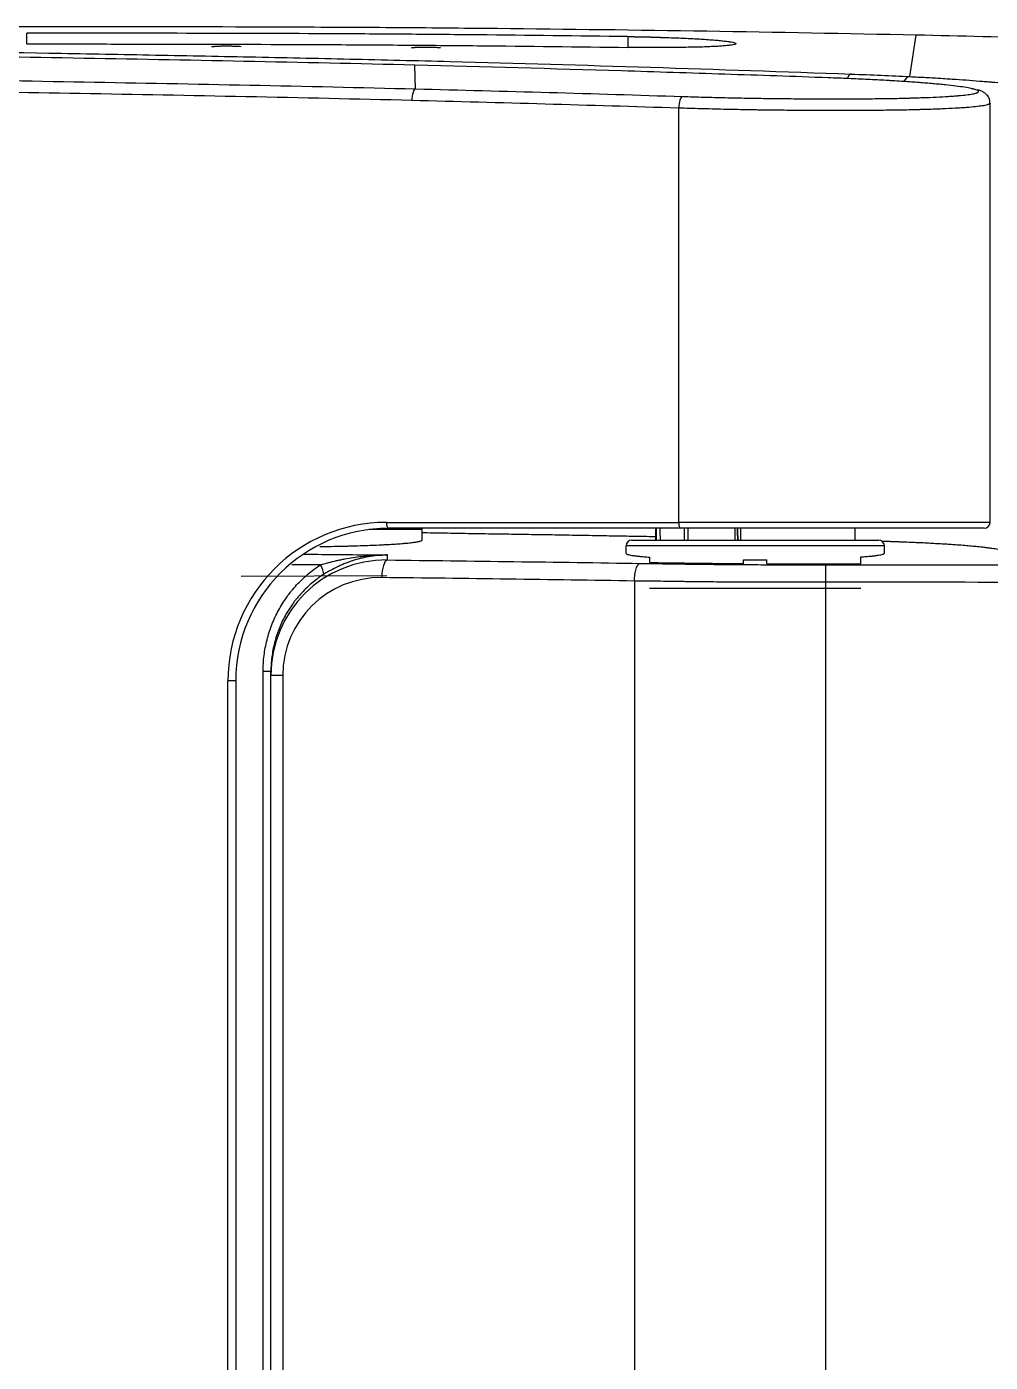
# Model space of a CAD drawing. Header units: millimetres. Extents: x -33000 to 294000, y 0 to 42408.
# Drawn here: x 95259 to 95341, y 16300 to 16413.8 of the extents above; entities that cross this region are included whole.
import ezdxf

# ---------------------------------------------------------------- set-up
doc = ezdxf.new("R2010")
doc.units = ezdxf.units.MM
doc.header["$LTSCALE"] = 50
doc.layers.add('arch', color=8, linetype='Continuous')

msp = doc.modelspace()

# ---------------------------------------------------------------- linework, layer by layer
at = {"layer": 'arch', "linetype": 'Continuous'}
for p, q in [((95334.16, 16409.55), (95334.7, 16413.08)), ((95292.07, 16408.5), (95292.01, 16410.52)), ((95340.99, 16371.56), (95340.99, 16407.28)), ((95289.59, 16371.56), (95314.47, 16371.56)), ((95340.99, 16371.56), (95314.47, 16371.56)), ((95292.62, 16370.96), (95288.12, 16370.96)), ((95314.64, 16371.06), (95289.75, 16371.06)), ((95292.62, 16370.06), (95292.62, 16370.96)), ((95312.49, 16371.06), (95312.5, 16370.06)), ((95340.49, 16371.06), (95314.64, 16371.06)), ((95329.49, 16370.06), (95329.49, 16371.06)), ((95309.99, 16368.93), (95309.99, 16369.56)), ((95331.99, 16369.56), (95309.99, 16369.56)), ((95310.49, 16370.06), (95331.49, 16370.06)), ((95331.99, 16368.95), (95331.99, 16369.56)), ((95277.22, 16366.97), (95289.62, 16367.04)), ((95329.99, 16365.94), (95311.99, 16365.93)), ((95276.75, 16358.06), (95276.09, 16358.06)), ((95276.09, 16069.86), (95276.09, 16358.06)), ((95276.75, 16358.06), (95276.75, 16069.86)), ((95279.08, 16069.06), (95279.08, 16358.86)), ((95279.75, 16358.86), (95279.08, 16358.86)), ((95279.75, 16358.51), (95279.75, 16358.86)), ((95279.75, 16069.4), (95279.75, 16358.51)), ((95280.76, 16358.51), (95279.75, 16358.51)), ((95280.76, 16358.51), (95280.76, 16069.4))]:
    msp.add_line(p, q, dxfattribs=at)
for centre, start, end in [((95340.49, 16371.56), 270, 0), ((95292.12, 16370.96), 0, 11.7773), ((95310.49, 16369.56), 90, 180), ((95331.49, 16369.56), 0, 90)]:
    msp.add_arc(centre, 0.5, start, end, dxfattribs=at)
for centre, major_axis, ratio, start_param, end_param in [((95329.13, 16408.27), (0.05, 1.5), 0.325788, 0.052844, 0.730475), ((95334.13, 16408.05), (0.08, 1.5), 0.514192, 0.058252, 0.785639), ((95292.07, 16407.51), (-0.025, -1), 0.32589, 3.194438, 4.720576), ((95314.8, 16406.86), (-0.032, -0.999), 0.32583, 3.194436, 4.722836), ((95289.59, 16358.06), (-13.5, 0), 1, 4.712389, 6.283185), ((95289.75, 16371.56), (0, -0.5), 0.325982, 4.712389, 6.283185), ((95314.64, 16371.56), (0, -0.5), 0.325982, 4.712389, 6.283185), ((95289.75, 16358.06), (-13, 0), 1, 4.712389, 6.283185), ((95289.75, 16358.35), (-6.87, 7.39), 0.984122, 5.533672, 7.097085), ((95289.68, 16366.86), (-0.02, -1.5), 0.325964, 3.199207, 4.7161), ((95289.26, 16358.35), (-5.8, 6.33), 0.981332, 5.539892, 7.103305), ((95283.66, 16367.94), (-0.544, 0.839), 0.254745, 3.188486, 4.548556)]:
    msp.add_ellipse(centre, major_axis=major_axis, ratio=ratio, start_param=start_param, end_param=end_param, dxfattribs=at)
for points, knots in [([(95334.7, 16413.08), (95328.76, 16413.2), (95322.81, 16413.31), (95310.93, 16413.5), (95304.98, 16413.57), (95296.06, 16413.66), (95293.09, 16413.69), (95287.15, 16413.73), (95284.17, 16413.74), (95275.26, 16413.78), (95269.31, 16413.79), (95257.42, 16413.8), (95248.5, 16413.79), (95239.59, 16413.77), (95233.64, 16413.76), (95230.67, 16413.75), (95221.75, 16413.72), (95215.8, 16413.69), (95206.89, 16413.64), (95203.91, 16413.62), (95197.97, 16413.59), (95195, 16413.57), (95192.02, 16413.55)], [0, 0, 0, 0, 0.125, 0.125, 0.25, 0.25, 0.3125, 0.3125, 0.375, 0.375, 0.5, 0.5, 0.625, 0.6875, 0.6875, 0.75, 0.75, 0.875, 0.875, 0.9375, 0.9375, 1, 1, 1, 1]), ([(95192.52, 16412.48), (95195.37, 16412.45), (95198.21, 16412.42), (95203.91, 16412.36), (95206.75, 16412.33), (95215.3, 16412.23), (95220.99, 16412.15), (95232.38, 16412), (95238.07, 16411.92), (95249.46, 16411.74), (95255.15, 16411.65), (95263.69, 16411.5), (95266.54, 16411.45), (95272.23, 16411.34), (95277.93, 16411.23), (95283.62, 16411.11), (95289.31, 16410.98), (95292.16, 16410.91), (95306.39, 16410.54), (95317.77, 16410.18), (95329.16, 16409.76)], [0, 0, 0, 0, 0.0625, 0.0625, 0.125, 0.125, 0.25, 0.25, 0.375, 0.375, 0.5, 0.5, 0.5625, 0.5625, 0.625, 0.6875, 0.6875, 0.75, 0.75, 1, 1, 1, 1]), ([(95310.15, 16412.95), (95305.89, 16413.01), (95301.62, 16413.06), (95295.22, 16413.12), (95293.09, 16413.14), (95288.82, 16413.17), (95282.42, 16413.21), (95273.89, 16413.23), (95267.49, 16413.24), (95263.22, 16413.25), (95261.09, 16413.25), (95258.95, 16413.25)], [0, 0, 0, 0, 0.25, 0.25, 0.375, 0.375, 0.5, 0.75, 0.875, 0.875, 1, 1, 1, 1]), ([(95310.15, 16412.95), (95310.17, 16412.95), (95310.2, 16412.95), (95310.25, 16412.95), (95310.3, 16412.95), (95310.35, 16412.95), (95310.4, 16412.95), (95310.44, 16412.95), (95310.49, 16412.95), (95310.54, 16412.95), (95310.59, 16412.95), (95310.64, 16412.95), (95310.69, 16412.95), (95310.73, 16412.94), (95310.78, 16412.94), (95310.83, 16412.94), (95310.88, 16412.94), (95310.93, 16412.94), (95310.97, 16412.94), (95311.02, 16412.94), (95311.07, 16412.94), (95311.12, 16412.94), (95311.17, 16412.94), (95311.21, 16412.94), (95311.26, 16412.93), (95311.31, 16412.93), (95311.36, 16412.93), (95311.4, 16412.93), (95311.45, 16412.93), (95311.5, 16412.93), (95311.55, 16412.93), (95311.59, 16412.93), (95311.64, 16412.93), (95311.69, 16412.93), (95311.74, 16412.92), (95311.78, 16412.92), (95311.83, 16412.92), (95311.88, 16412.92), (95311.92, 16412.92), (95311.97, 16412.92), (95312.02, 16412.92), (95312.07, 16412.92), (95312.11, 16412.92), (95312.16, 16412.91), (95312.21, 16412.91), (95312.25, 16412.91), (95312.3, 16412.91), (95312.35, 16412.91), (95312.39, 16412.91), (95312.44, 16412.91), (95312.49, 16412.91), (95312.53, 16412.9), (95312.58, 16412.9), (95312.62, 16412.9), (95312.67, 16412.9), (95312.72, 16412.9), (95312.76, 16412.9), (95312.81, 16412.9), (95312.86, 16412.9), (95312.9, 16412.89), (95312.95, 16412.89), (95312.99, 16412.89), (95313.04, 16412.89), (95313.08, 16412.89), (95313.13, 16412.89), (95313.18, 16412.89), (95313.22, 16412.88), (95313.27, 16412.88), (95313.31, 16412.88), (95313.36, 16412.88), (95313.4, 16412.88), (95313.45, 16412.88), (95313.49, 16412.87), (95313.54, 16412.87), (95313.59, 16412.87), (95313.63, 16412.87), (95313.88, 16412.86), (95314.34, 16412.84), (95314.97, 16412.82), (95315.57, 16412.79), (95316.13, 16412.76), (95316.71, 16412.72), (95317.28, 16412.68), (95317.81, 16412.64), (95318.28, 16412.59), (95318.66, 16412.54), (95318.97, 16412.5), (95319.19, 16412.45), (95319.32, 16412.4), (95319.37, 16412.36), (95319.32, 16412.31), (95319.19, 16412.27), (95318.97, 16412.23), (95318.67, 16412.19), (95318.28, 16412.16), (95317.82, 16412.12), (95317.28, 16412.1), (95316.68, 16412.07), (95316.01, 16412.05), (95315.28, 16412.04), (95314.5, 16412.03), (95313.93, 16412.02), (95313.59, 16412.02), (95313.51, 16412.02), (95313.42, 16412.02), (95313.34, 16412.02), (95313.25, 16412.02), (95313.17, 16412.02), (95313.08, 16412.02), (95313, 16412.02), (95312.91, 16412.02), (95312.82, 16412.02), (95312.74, 16412.02), (95312.65, 16412.02), (95312.56, 16412.02), (95312.48, 16412.02), (95312.39, 16412.02), (95312.3, 16412.02), (95312.21, 16412.02), (95312.13, 16412.02), (95312.04, 16412.02), (95311.95, 16412.02), (95311.86, 16412.02), (95311.77, 16412.02), (95311.69, 16412.02), (95311.6, 16412.02), (95311.51, 16412.02), (95311.42, 16412.02), (95311.33, 16412.02), (95311.24, 16412.02), (95311.15, 16412.02), (95311.06, 16412.02), (95310.97, 16412.02), (95310.88, 16412.02), (95310.79, 16412.03), (95310.7, 16412.03), (95310.61, 16412.03), (95310.52, 16412.03), (95310.43, 16412.03), (95310.33, 16412.03), (95310.24, 16412.03), (95310.18, 16412.03), (95310.15, 16412.03)], [0, 0, 0, 0, 0.001688, 0.003374, 0.005059, 0.006743, 0.008424, 0.010104, 0.011783, 0.013461, 0.015137, 0.016812, 0.018485, 0.020158, 0.021829, 0.023499, 0.025168, 0.026836, 0.028503, 0.030169, 0.031834, 0.033498, 0.035162, 0.036825, 0.038487, 0.040148, 0.041809, 0.043469, 0.045129, 0.046788, 0.048447, 0.050105, 0.051764, 0.053421, 0.055079, 0.056736, 0.058394, 0.060051, 0.061708, 0.063365, 0.065022, 0.066679, 0.068337, 0.069994, 0.071652, 0.07331, 0.074968, 0.076627, 0.078286, 0.079946, 0.081606, 0.083266, 0.084928, 0.08659, 0.088252, 0.089915, 0.091579, 0.093244, 0.09491, 0.096577, 0.098244, 0.099913, 0.101583, 0.103254, 0.104926, 0.106599, 0.108273, 0.109949, 0.111626, 0.113304, 0.114984, 0.116665, 0.118348, 0.120032, 0.121718, 0.123406, 0.125095, 0.150232, 0.17514, 0.199975, 0.224892, 0.250047, 0.281416, 0.312482, 0.343551, 0.374925, 0.406303, 0.437371, 0.468436, 0.499798, 0.531191, 0.562273, 0.593348, 0.624719, 0.656134, 0.687239, 0.71834, 0.749742, 0.78116, 0.81227, 0.843382, 0.874802, 0.877969, 0.881131, 0.884287, 0.887438, 0.890584, 0.893726, 0.896863, 0.899996, 0.903126, 0.906252, 0.909375, 0.912495, 0.915613, 0.918729, 0.921843, 0.924955, 0.928066, 0.931177, 0.934286, 0.937396, 0.940505, 0.943615, 0.946725, 0.949837, 0.952949, 0.956063, 0.959179, 0.962298, 0.965419, 0.968542, 0.971669, 0.974799, 0.977933, 0.981071, 0.984213, 0.98736, 0.990512, 0.993669, 0.996832, 1, 1, 1, 1]), ([(95380.05, 16411.07), (95378.17, 16411.21), (95376.28, 16411.35), (95372.51, 16411.6), (95368.73, 16411.83), (95364.95, 16412.03), (95361.17, 16412.22), (95359.28, 16412.31), (95355.5, 16412.47), (95353.61, 16412.54), (95349.83, 16412.67), (95347.94, 16412.73), (95342.27, 16412.9), (95338.49, 16413), (95334.7, 16413.08)], [0, 0, 0, 0, 0.125, 0.125, 0.25, 0.375, 0.375, 0.5, 0.5, 0.625, 0.625, 0.75, 0.75, 1, 1, 1, 1]), ([(95292.01, 16410.52), (95282.3, 16410.76), (95272.6, 16410.95), (95258.04, 16411.2), (95253.19, 16411.29), (95243.49, 16411.44), (95238.63, 16411.52), (95228.93, 16411.66), (95224.08, 16411.72), (95214.37, 16411.84), (95209.52, 16411.9), (95202.24, 16411.98), (95199.81, 16412.01), (95196.17, 16412.05), (95194.96, 16412.06), (95192.54, 16412.09), (95191.32, 16412.1), (95187.68, 16412.14), (95185.26, 16412.16), (95181.62, 16412.19), (95180.4, 16412.19), (95177.98, 16412.2), (95176.76, 16412.21), (95175.55, 16412.21)], [0, 0, 0, 0, 0.25, 0.25, 0.375, 0.375, 0.5, 0.5, 0.625, 0.625, 0.75, 0.75, 0.8125, 0.8125, 0.84375, 0.84375, 0.875, 0.875, 0.9375, 0.9375, 0.96875, 0.96875, 1, 1, 1, 1]), ([(95258.95, 16412.33), (95261.09, 16412.33), (95263.22, 16412.33), (95267.49, 16412.32), (95273.89, 16412.31), (95282.42, 16412.29), (95288.82, 16412.25), (95293.09, 16412.22), (95295.22, 16412.2), (95301.62, 16412.14), (95305.89, 16412.09), (95310.15, 16412.03)], [0, 0, 0, 0, 0.125, 0.125, 0.25, 0.5, 0.625, 0.625, 0.75, 0.75, 1, 1, 1, 1]), ([(95276.3, 16412.13), (95276.21, 16412.13), (95275.95, 16412.13), (95275.53, 16412.13), (95275.1, 16412.11), (95274.87, 16412.1), (95274.73, 16412.08), (95274.69, 16412.07)], [0, 0, 0, 0, 0.138102, 0.377285, 0.617579, 0.868776, 1, 1, 1, 1]), ([(95276.03, 16412.13), (95275.96, 16412.13), (95275.9, 16412.13), (95275.81, 16412.13), (95275.79, 16412.13), (95275.75, 16412.13), (95275.73, 16412.13), (95275.68, 16412.13), (95275.64, 16412.13), (95275.52, 16412.13), (95275.45, 16412.12), (95275.36, 16412.12), (95275.35, 16412.12), (95275.31, 16412.12), (95275.26, 16412.12), (95275.19, 16412.12), (95275.13, 16412.11), (95275.08, 16412.11), (95275.05, 16412.11), (95274.98, 16412.1), (95274.94, 16412.1), (95274.89, 16412.09), (95274.88, 16412.09), (95274.85, 16412.09), (95274.84, 16412.09), (95274.82, 16412.08), (95274.81, 16412.08), (95274.8, 16412.07)], [0, 0, 0, 0, 0.101469, 0.101469, 0.13356, 0.13356, 0.16565, 0.16565, 0.229831, 0.229831, 0.358192, 0.358192, 0.390283, 0.390283, 0.422373, 0.486554, 0.550735, 0.550735, 0.614915, 0.614915, 0.743277, 0.743277, 0.807458, 0.807458, 0.871638, 0.871638, 1, 1, 1, 1]), ([(95277.2, 16412.09), (95277.12, 16412.1), (95276.93, 16412.11), (95276.6, 16412.12), (95276.37, 16412.13), (95276.3, 16412.13)], [0, 0, 0, 0, 0.378429, 0.807237, 1, 1, 1, 1]), ([(95293.3, 16412.03), (95293.21, 16412.03), (95292.96, 16412.04), (95292.53, 16412.03), (95292.1, 16412.02), (95291.87, 16412.01), (95291.73, 16411.98), (95291.69, 16411.97)], [0, 0, 0, 0, 0.138674, 0.37779, 0.617967, 0.869015, 1, 1, 1, 1]), ([(95293.03, 16412.03), (95292.96, 16412.03), (95292.9, 16412.03), (95292.82, 16412.03), (95292.8, 16412.03), (95292.76, 16412.03), (95292.74, 16412.03), (95292.68, 16412.03), (95292.64, 16412.03), (95292.52, 16412.03), (95292.45, 16412.03), (95292.37, 16412.03), (95292.35, 16412.03), (95292.31, 16412.03), (95292.27, 16412.03), (95292.19, 16412.02), (95292.13, 16412.02), (95292.08, 16412.02), (95292.05, 16412.02), (95291.98, 16412.01), (95291.94, 16412.01), (95291.89, 16412), (95291.88, 16412), (95291.85, 16412), (95291.84, 16412), (95291.82, 16411.99), (95291.81, 16411.99), (95291.81, 16411.98)], [0, 0, 0, 0, 0.101412, 0.101412, 0.133504, 0.133504, 0.165597, 0.165597, 0.229781, 0.229781, 0.358151, 0.358151, 0.390244, 0.390244, 0.422336, 0.486521, 0.550706, 0.550706, 0.614891, 0.614891, 0.74326, 0.74326, 0.807445, 0.807445, 0.87163, 0.87163, 1, 1, 1, 1]), ([(95294.2, 16411.99), (95294.13, 16412), (95293.93, 16412.01), (95293.61, 16412.03), (95293.38, 16412.03), (95293.3, 16412.03)], [0, 0, 0, 0, 0.379059, 0.808181, 1, 1, 1, 1]), ([(95179.13, 16410.15), (95181.48, 16410.14), (95183.83, 16410.13), (95188.54, 16410.09), (95190.89, 16410.07), (95197.95, 16410.01), (95202.66, 16409.96), (95212.07, 16409.86), (95216.78, 16409.81), (95226.19, 16409.68), (95230.9, 16409.62), (95240.31, 16409.48), (95245.02, 16409.41), (95254.43, 16409.26), (95259.13, 16409.18), (95273.25, 16408.92), (95282.66, 16408.74), (95292.07, 16408.5)], [0, 0, 0, 0, 0.0625, 0.0625, 0.125, 0.125, 0.25, 0.25, 0.375, 0.375, 0.5, 0.5, 0.625, 0.625, 0.75, 0.75, 1, 1, 1, 1]), ([(95327.2, 16409.44), (95324.27, 16409.55), (95321.34, 16409.65), (95315.47, 16409.84), (95312.54, 16409.94), (95303.74, 16410.21), (95297.88, 16410.37), (95292.01, 16410.52)], [0, 0, 0, 0, 0.25, 0.25, 0.5, 0.5, 1, 1, 1, 1]), ([(95291.74, 16407.51), (95282.33, 16407.74), (95272.92, 16407.93), (95258.81, 16408.18), (95254.1, 16408.26), (95244.69, 16408.41), (95239.99, 16408.48), (95230.57, 16408.62), (95221.16, 16408.75), (95211.75, 16408.86), (95202.34, 16408.97), (95197.64, 16409.01), (95190.58, 16409.07), (95188.23, 16409.09), (95183.52, 16409.13), (95181.17, 16409.14), (95178.81, 16409.15)], [0, 0, 0, 0, 0.25, 0.25, 0.375, 0.375, 0.5, 0.5, 0.625, 0.75, 0.75, 0.875, 0.875, 0.9375, 0.9375, 1, 1, 1, 1]), ([(95339.69, 16408.46), (95339.66, 16408.46), (95339.63, 16408.47), (95339.59, 16408.48), (95339.57, 16408.49), (95339.54, 16408.5), (95339.52, 16408.5), (95339.47, 16408.51), (95339.43, 16408.52), (95339.23, 16408.57), (95339.04, 16408.6), (95338.61, 16408.67), (95338.36, 16408.7), (95337.82, 16408.77), (95337.52, 16408.8), (95337.11, 16408.85), (95337.03, 16408.86), (95336.86, 16408.87), (95336.6, 16408.9), (95336.32, 16408.92), (95335.76, 16408.97), (95335.36, 16409), (95334.52, 16409.07), (95334.08, 16409.1), (95333.38, 16409.14), (95333.14, 16409.16), (95332.83, 16409.18), (95332.77, 16409.18), (95332.65, 16409.19), (95332.46, 16409.2), (95332.27, 16409.21), (95331.64, 16409.25), (95331.12, 16409.27), (95330.05, 16409.33), (95329.5, 16409.35), (95328.38, 16409.4), (95327.8, 16409.42), (95327.2, 16409.44)], [0, 0, 0, 0, 0.021526, 0.021526, 0.033175, 0.033175, 0.044823, 0.044823, 0.06812, 0.06812, 0.161308, 0.161308, 0.254496, 0.254496, 0.347684, 0.347684, 0.370981, 0.370981, 0.394278, 0.440872, 0.440872, 0.53406, 0.53406, 0.627248, 0.627248, 0.673842, 0.673842, 0.685491, 0.685491, 0.697139, 0.720436, 0.720436, 0.813624, 0.813624, 0.906812, 0.906812, 1, 1, 1, 1]), ([(95334.16, 16409.55), (95334.63, 16409.52), (95335.08, 16409.5), (95335.97, 16409.45), (95336.84, 16409.4), (95338.08, 16409.32), (95339.26, 16409.24), (95340, 16409.18), (95340.54, 16409.13), (95340.72, 16409.12), (95340.94, 16409.1), (95340.98, 16409.1), (95341.07, 16409.09), (95341.2, 16409.08), (95341.32, 16409.07), (95341.74, 16409.03), (95342.38, 16408.97), (95343.25, 16408.88), (95344.04, 16408.79), (95344.51, 16408.72), (95344.95, 16408.66), (95345.16, 16408.63), (95345.37, 16408.6), (95345.4, 16408.59), (95345.44, 16408.58), (95345.51, 16408.57), (95345.67, 16408.54), (95345.79, 16408.52), (95346.03, 16408.48), (95346.32, 16408.42), (95346.65, 16408.33), (95346.8, 16408.27), (95346.93, 16408.21), (95346.97, 16408.18), (95347, 16408.15)], [0, 0, 0, 0, 0.0625, 0.0625, 0.125, 0.1875, 0.25, 0.3125, 0.3125, 0.34375, 0.34375, 0.351563, 0.351563, 0.359375, 0.375, 0.375, 0.4375, 0.5, 0.5625, 0.625, 0.625, 0.6875, 0.6875, 0.695312, 0.695312, 0.703125, 0.71875, 0.75, 0.75, 0.8125, 0.875, 0.9375, 0.9375, 1, 1, 1, 1]), ([(95314.81, 16407.85), (95315.41, 16407.83), (95316.01, 16407.82), (95317.21, 16407.78), (95317.82, 16407.77), (95319.05, 16407.74), (95319.67, 16407.73), (95320.45, 16407.71), (95320.61, 16407.71), (95320.92, 16407.71), (95321.08, 16407.7), (95321.55, 16407.7), (95321.86, 16407.69), (95322.33, 16407.68), (95322.49, 16407.68), (95322.8, 16407.68), (95322.96, 16407.68), (95323.42, 16407.67), (95323.73, 16407.67), (95324.66, 16407.66), (95325.26, 16407.65), (95326.46, 16407.65), (95327.05, 16407.65), (95327.92, 16407.65), (95328.21, 16407.65), (95328.64, 16407.65), (95328.86, 16407.65), (95329.07, 16407.65), (95329.21, 16407.65), (95329.28, 16407.65), (95329.92, 16407.65), (95330.46, 16407.66), (95331.52, 16407.67), (95332.03, 16407.68), (95333.02, 16407.69), (95333.49, 16407.7), (95334.06, 16407.72), (95334.18, 16407.72), (95334.34, 16407.73), (95334.4, 16407.73), (95334.51, 16407.73), (95334.79, 16407.74), (95335.05, 16407.75), (95335.67, 16407.77), (95336.44, 16407.8), (95337.12, 16407.84), (95337.59, 16407.87), (95337.74, 16407.88), (95337.96, 16407.89), (95338.03, 16407.9), (95338.13, 16407.91), (95338.16, 16407.91), (95338.23, 16407.91), (95338.26, 16407.92), (95338.56, 16407.94), (95338.79, 16407.97), (95339.19, 16408.01), (95339.36, 16408.04), (95339.64, 16408.09), (95339.74, 16408.12), (95339.82, 16408.14)], [0, 0, 0, 0, 0.055808, 0.055808, 0.111616, 0.111616, 0.167425, 0.167425, 0.181377, 0.181377, 0.195329, 0.195329, 0.223233, 0.223233, 0.237185, 0.237185, 0.251137, 0.251137, 0.279041, 0.279041, 0.334849, 0.334849, 0.390658, 0.390658, 0.418562, 0.418562, 0.432514, 0.43949, 0.43949, 0.446466, 0.446466, 0.502274, 0.502274, 0.558082, 0.558082, 0.613891, 0.613891, 0.627843, 0.627843, 0.634819, 0.634819, 0.641795, 0.669699, 0.669699, 0.725507, 0.781315, 0.781315, 0.80922, 0.80922, 0.823172, 0.823172, 0.830148, 0.830148, 0.837124, 0.837124, 0.892932, 0.892932, 0.94874, 0.94874, 1, 1, 1, 1]), ([(95339.82, 16408.14), (95339.83, 16408.15), (95339.84, 16408.15), (95339.86, 16408.15), (95339.87, 16408.16), (95339.88, 16408.16), (95339.89, 16408.17), (95339.92, 16408.18), (95339.93, 16408.19), (95339.97, 16408.21), (95339.99, 16408.22), (95340.03, 16408.27), (95340.01, 16408.33), (95339.87, 16408.4), (95339.75, 16408.44), (95339.72, 16408.45), (95339.69, 16408.46)], [0, 0, 0, 0, 0.024325, 0.024325, 0.061633, 0.061633, 0.098941, 0.098941, 0.173556, 0.173556, 0.322788, 0.322788, 0.621251, 0.919713, 0.919713, 1, 1, 1, 1]), ([(95340.96, 16407.28), (95340.97, 16407.35), (95340.99, 16407.59), (95340.79, 16407.93), (95340.54, 16408.16), (95340.3, 16408.29), (95340.12, 16408.37), (95339.98, 16408.4), (95339.94, 16408.41)], [0, 0, 0, 0, 0.075719, 0.245634, 0.40836, 0.601237, 0.878176, 1, 1, 1, 1]), ([(95340.99, 16407.27), (95340.99, 16407.26), (95340.99, 16407.25), (95340.97, 16407.23), (95340.95, 16407.21), (95340.91, 16407.19), (95340.89, 16407.18), (95340.86, 16407.17), (95340.85, 16407.17), (95340.83, 16407.16), (95340.82, 16407.16), (95340.72, 16407.12), (95340.6, 16407.09), (95340.3, 16407.04), (95340.12, 16407.02), (95339.7, 16406.97), (95339.46, 16406.94), (95339.15, 16406.92), (95339.11, 16406.92), (95339.04, 16406.91), (95339.01, 16406.91), (95338.9, 16406.9), (95338.68, 16406.88), (95338.44, 16406.87), (95337.95, 16406.84), (95337.23, 16406.8), (95336.42, 16406.77), (95335.77, 16406.75), (95335.55, 16406.74), (95335.26, 16406.73), (95335.2, 16406.73), (95335.08, 16406.73), (95335.03, 16406.73), (95334.85, 16406.72), (95334.73, 16406.72), (95334.13, 16406.7), (95333.63, 16406.69), (95332.59, 16406.68), (95332.05, 16406.67), (95330.94, 16406.66), (95330.37, 16406.65), (95329.7, 16406.65), (95329.63, 16406.65), (95329.48, 16406.65), (95329.25, 16406.65), (95329.03, 16406.65), (95328.57, 16406.65), (95328.27, 16406.65), (95327.35, 16406.65), (95326.73, 16406.65), (95325.47, 16406.66), (95324.83, 16406.66), (95323.86, 16406.67), (95323.53, 16406.67), (95323.04, 16406.68), (95322.88, 16406.68), (95322.55, 16406.68), (95322.38, 16406.69), (95321.89, 16406.69), (95321.56, 16406.7), (95321.06, 16406.7), (95320.9, 16406.71), (95320.57, 16406.71), (95320.4, 16406.72), (95319.58, 16406.73), (95318.93, 16406.74), (95317.64, 16406.77), (95317, 16406.79), (95315.73, 16406.82), (95315.1, 16406.84), (95314.47, 16406.86)], [0, 0, 0, 0, 0.018747, 0.018747, 0.04457, 0.04457, 0.057481, 0.057481, 0.063936, 0.063936, 0.070392, 0.070392, 0.122037, 0.122037, 0.173682, 0.173682, 0.225327, 0.225327, 0.231782, 0.231782, 0.238238, 0.238238, 0.251149, 0.276972, 0.276972, 0.328616, 0.380261, 0.380261, 0.406084, 0.406084, 0.412539, 0.412539, 0.418995, 0.418995, 0.431906, 0.431906, 0.483551, 0.483551, 0.535196, 0.535196, 0.586841, 0.586841, 0.593297, 0.593297, 0.599752, 0.612663, 0.612663, 0.638486, 0.638486, 0.690131, 0.690131, 0.741776, 0.741776, 0.767598, 0.767598, 0.780509, 0.780509, 0.79342, 0.79342, 0.819243, 0.819243, 0.832154, 0.832154, 0.845065, 0.845065, 0.89671, 0.89671, 0.948355, 0.948355, 1, 1, 1, 1]), ([(95312.5, 16370.33), (95312.4, 16370.34), (95311.66, 16370.35), (95310.27, 16370.37), (95308.32, 16370.41), (95306.37, 16370.44), (95304.42, 16370.48), (95302.46, 16370.51), (95300.49, 16370.54), (95298.51, 16370.57), (95296.53, 16370.6), (95294.55, 16370.64), (95293.22, 16370.66), (95292.56, 16370.67)], [0, 0, 0, 0, 0.014537, 0.111755, 0.209267, 0.307073, 0.405173, 0.503569, 0.602261, 0.70125, 0.800535, 0.900119, 1, 1, 1, 1]), ([(95283.91, 16369.51), (95283.93, 16369.51), (95283.95, 16369.51), (95284.28, 16369.52), (95284.9, 16369.52), (95285.5, 16369.53), (95285.96, 16369.54), (95286.14, 16369.55), (95286.33, 16369.55), (95286.41, 16369.56), (95286.44, 16369.56), (95286.55, 16369.56), (95286.63, 16369.56), (95286.99, 16369.57), (95287.28, 16369.58), (95287.83, 16369.6), (95288.1, 16369.61), (95288.63, 16369.63), (95288.88, 16369.64), (95289.16, 16369.65), (95289.19, 16369.66), (95289.25, 16369.66), (95289.35, 16369.66), (95289.43, 16369.67), (95289.61, 16369.68), (95289.73, 16369.68), (95290.06, 16369.7), (95290.27, 16369.72), (95290.67, 16369.74), (95290.86, 16369.76), (95291.08, 16369.78), (95291.12, 16369.78), (95291.21, 16369.79), (95291.25, 16369.79), (95291.37, 16369.8), (95291.45, 16369.81), (95291.67, 16369.84), (95291.94, 16369.87), (95292.15, 16369.9), (95292.28, 16369.93), (95292.33, 16369.94), (95292.38, 16369.95), (95292.39, 16369.95), (95292.4, 16369.95), (95292.43, 16369.96), (95292.44, 16369.96), (95292.52, 16369.98), (95292.56, 16370), (95292.61, 16370.03), (95292.62, 16370.05), (95292.62, 16370.06)], [0, 0, 0, 0, 0.003718, 0.003718, 0.070713, 0.137708, 0.137708, 0.171206, 0.17958, 0.17958, 0.187954, 0.187954, 0.204703, 0.204703, 0.271698, 0.271698, 0.338693, 0.338693, 0.405688, 0.405688, 0.414062, 0.414062, 0.422437, 0.439185, 0.439185, 0.472683, 0.472683, 0.539678, 0.539678, 0.606673, 0.606673, 0.623421, 0.623421, 0.64017, 0.64017, 0.673668, 0.673668, 0.740662, 0.807657, 0.807657, 0.841155, 0.849529, 0.849529, 0.857904, 0.857904, 0.874652, 0.874652, 0.941647, 0.941647, 1, 1, 1, 1]), ([(95331.99, 16369.94), (95331.97, 16369.94), (95331.93, 16369.94), (95331.87, 16369.95), (95331.83, 16369.95), (95331.8, 16369.95)], [0, 0, 0, 0, 0.33335, 0.666682, 1, 1, 1, 1]), ([(95342.45, 16369.01), (95342.45, 16369.01), (95342.45, 16369.01), (95342.45, 16369.02), (95342.44, 16369.02), (95342.44, 16369.02), (95342.43, 16369.03), (95342.43, 16369.03), (95342.42, 16369.04), (95342.41, 16369.04), (95342.41, 16369.04), (95342.4, 16369.05), (95342.4, 16369.05), (95342.39, 16369.05), (95342.38, 16369.06), (95342.38, 16369.06), (95342.37, 16369.07), (95342.36, 16369.07), (95342.35, 16369.07), (95342.35, 16369.08), (95342.34, 16369.08), (95342.33, 16369.08), (95342.32, 16369.09), (95342.31, 16369.09), (95342.3, 16369.1), (95342.29, 16369.1), (95342.28, 16369.1), (95342.27, 16369.11), (95342.27, 16369.11), (95342.26, 16369.11), (95342.24, 16369.12), (95342.23, 16369.12), (95342.22, 16369.12), (95342.21, 16369.13), (95342.2, 16369.13), (95342.19, 16369.14), (95342.18, 16369.14), (95342.17, 16369.14), (95342.16, 16369.15), (95342.14, 16369.15), (95342.13, 16369.15), (95342.12, 16369.16), (95342.11, 16369.16), (95342.09, 16369.16), (95342.08, 16369.17), (95342.07, 16369.17), (95342.05, 16369.18), (95341.99, 16369.19), (95341.87, 16369.22), (95341.66, 16369.26), (95341.43, 16369.3), (95341.16, 16369.34), (95340.87, 16369.38), (95340.55, 16369.42), (95340.2, 16369.46), (95339.78, 16369.5), (95339.29, 16369.55), (95338.7, 16369.6), (95338.12, 16369.64), (95337.56, 16369.68), (95337.04, 16369.71), (95336.49, 16369.74), (95335.92, 16369.78), (95335.32, 16369.81), (95334.71, 16369.83), (95334.08, 16369.86), (95333.61, 16369.88), (95333.31, 16369.89), (95333.19, 16369.9), (95333.08, 16369.9), (95332.96, 16369.91), (95332.84, 16369.91), (95332.72, 16369.92), (95332.6, 16369.92), (95332.48, 16369.92), (95332.36, 16369.93), (95332.24, 16369.93), (95332.11, 16369.94), (95332.03, 16369.94), (95331.99, 16369.94)], [0, 0, 0, 0, 0.003412, 0.006821, 0.010227, 0.01363, 0.01703, 0.020427, 0.023821, 0.027212, 0.030601, 0.033986, 0.037369, 0.040748, 0.044125, 0.0475, 0.050871, 0.05424, 0.057607, 0.06097, 0.064332, 0.06769, 0.071047, 0.0744, 0.077752, 0.0811, 0.084447, 0.087791, 0.091133, 0.094473, 0.09781, 0.101145, 0.104478, 0.107809, 0.111138, 0.114465, 0.11779, 0.121112, 0.124433, 0.127752, 0.131069, 0.134384, 0.137697, 0.141009, 0.144318, 0.147626, 0.150933, 0.154237, 0.192347, 0.230438, 0.268563, 0.306777, 0.345068, 0.383323, 0.421594, 0.459933, 0.510938, 0.561875, 0.612871, 0.651116, 0.689316, 0.727523, 0.765792, 0.804097, 0.842347, 0.880594, 0.91889, 0.925666, 0.932438, 0.939206, 0.945971, 0.952733, 0.959492, 0.966248, 0.973002, 0.979754, 0.986504, 0.993252, 1, 1, 1, 1]), ([(95282.52, 16368.86), (95282.93, 16368.85), (95283.33, 16368.85), (95285.71, 16368.82), (95287.69, 16368.81), (95289.68, 16368.79)], [0, 0, 0, 0, 0.171242, 0.171242, 1, 1, 1, 1]), ([(95283.96, 16367.94), (95284.18, 16368.01), (95284.41, 16368.07), (95284.87, 16368.2), (95285.1, 16368.25), (95285.45, 16368.33), (95285.57, 16368.36), (95285.81, 16368.41), (95285.93, 16368.43), (95286.28, 16368.5), (95286.52, 16368.54), (95287, 16368.61), (95287.25, 16368.64), (95287.73, 16368.69), (95287.97, 16368.72), (95288.46, 16368.75), (95288.7, 16368.77), (95289.07, 16368.78), (95289.19, 16368.78), (95289.37, 16368.79), (95289.44, 16368.79), (95289.53, 16368.79), (95289.56, 16368.79), (95289.6, 16368.79), (95289.62, 16368.79), (95289.64, 16368.79), (95289.65, 16368.79), (95289.66, 16368.79), (95289.66, 16368.79), (95289.66, 16368.79), (95289.67, 16368.79), (95289.67, 16368.79), (95289.68, 16368.79), (95289.68, 16368.79)], [0, 0, 0, 0, 0.125, 0.125, 0.25, 0.25, 0.3125, 0.3125, 0.375, 0.375, 0.5, 0.5, 0.625, 0.625, 0.75, 0.75, 0.875, 0.875, 0.9375, 0.9375, 0.96875, 0.96875, 0.984375, 0.984375, 0.992188, 0.992188, 0.996094, 0.996094, 0.99707, 0.99707, 0.998047, 0.998047, 1, 1, 1, 1]), ([(95289.68, 16368.79), (95289.68, 16368.79), (95289.67, 16368.79), (95289.66, 16368.79), (95289.66, 16368.79), (95289.66, 16368.79), (95289.66, 16368.79), (95289.66, 16368.79), (95289.66, 16368.79), (95289.65, 16368.79), (95289.64, 16368.79), (95289.62, 16368.79), (95289.61, 16368.79), (95289.56, 16368.79), (95289.53, 16368.79), (95289.44, 16368.78), (95289.38, 16368.78), (95289.26, 16368.78), (95289.2, 16368.77), (95289.08, 16368.76), (95289.02, 16368.76), (95288.72, 16368.73), (95288.48, 16368.7), (95288, 16368.63), (95287.77, 16368.58), (95287.3, 16368.47), (95287.06, 16368.41), (95286.6, 16368.26), (95286.37, 16368.18), (95286.08, 16368.07), (95286.03, 16368.05), (95285.91, 16368), (95285.86, 16367.98), (95285.69, 16367.91), (95285.58, 16367.86), (95285.25, 16367.7), (95285.03, 16367.59), (95284.72, 16367.42), (95284.61, 16367.36), (95284.41, 16367.24), (95284.31, 16367.17), (95284.21, 16367.11)], [0, 0, 0, 0, 0.001953, 0.00293, 0.003418, 0.003418, 0.003662, 0.003662, 0.003906, 0.003906, 0.007812, 0.007812, 0.015625, 0.015625, 0.03125, 0.03125, 0.0625, 0.0625, 0.09375, 0.09375, 0.125, 0.125, 0.25, 0.25, 0.375, 0.375, 0.5, 0.5, 0.625, 0.625, 0.65625, 0.65625, 0.6875, 0.6875, 0.75, 0.75, 0.875, 0.875, 0.9375, 0.9375, 1, 1, 1, 1]), ([(95289.67, 16368.36), (95293.26, 16368.32), (95296.85, 16368.27), (95304.02, 16368.18), (95307.61, 16368.13), (95311.19, 16368.07)], [0, 0, 0, 0, 0.5, 0.5, 1, 1, 1, 1]), ([(95309.99, 16368.93), (95309.99, 16368.92), (95310, 16368.9), (95310.05, 16368.87), (95310.11, 16368.84), (95310.22, 16368.81), (95310.34, 16368.79), (95310.42, 16368.77), (95310.53, 16368.75), (95310.55, 16368.75), (95310.59, 16368.74), (95310.62, 16368.74), (95310.69, 16368.73), (95310.74, 16368.72), (95310.9, 16368.7), (95311.13, 16368.68), (95311.53, 16368.64), (95311.83, 16368.61), (95311.99, 16368.6)], [0, 0, 0, 0, 0.125, 0.125, 0.25, 0.375, 0.375, 0.5, 0.5, 0.53125, 0.53125, 0.5625, 0.5625, 0.625, 0.625, 0.75, 0.875, 1, 1, 1, 1]), ([(95310.71, 16366.57), (95310.71, 16366.67), (95310.72, 16366.76), (95310.73, 16366.95), (95310.74, 16367.04), (95310.76, 16367.22), (95310.78, 16367.3), (95310.82, 16367.46), (95310.84, 16367.54), (95310.88, 16367.68), (95310.9, 16367.74), (95310.96, 16367.85), (95310.98, 16367.9), (95311.04, 16367.98), (95311.07, 16368.01), (95311.13, 16368.05), (95311.16, 16368.07), (95311.19, 16368.07)], [0, 0, 0, 0, 0.125, 0.125, 0.25, 0.25, 0.375, 0.375, 0.5, 0.5, 0.625, 0.625, 0.75, 0.75, 0.875, 0.875, 1, 1, 1, 1]), ([(95311.19, 16368.07), (95311.51, 16368.07), (95312.15, 16368.06), (95312.79, 16368.05), (95313.43, 16368.04), (95313.75, 16368.03), (95314.39, 16368.03), (95314.72, 16368.02), (95315.2, 16368.01), (95315.36, 16368.01), (95315.69, 16368.01), (95315.85, 16368.01), (95316.34, 16368), (95316.67, 16368), (95317.32, 16367.99), (95317.65, 16367.99), (95318.31, 16367.98), (95318.97, 16367.98), (95319.63, 16367.97), (95320.14, 16367.97), (95320.3, 16367.97), (95320.64, 16367.97), (95320.8, 16367.97), (95321.3, 16367.96), (95321.64, 16367.96), (95322.31, 16367.96), (95322.64, 16367.96), (95323.31, 16367.96), (95323.65, 16367.96), (95324.32, 16367.96), (95324.66, 16367.96), (95325.33, 16367.96), (95326, 16367.96), (95326.67, 16367.96), (95327.01, 16367.96)], [0, 0, 0, 0, 0.0625, 0.125, 0.125, 0.1875, 0.1875, 0.25, 0.25, 0.28125, 0.28125, 0.3125, 0.3125, 0.375, 0.375, 0.4375, 0.4375, 0.5, 0.5625, 0.5625, 0.59375, 0.59375, 0.625, 0.625, 0.6875, 0.6875, 0.75, 0.75, 0.8125, 0.8125, 0.875, 0.875, 0.9375, 1, 1, 1, 1]), ([(95311.99, 16368.15), (95312.32, 16368.14), (95312.97, 16368.13), (95313.63, 16368.12), (95314.29, 16368.11), (95314.62, 16368.11), (95315.28, 16368.1), (95315.61, 16368.1), (95316.27, 16368.09), (95316.61, 16368.08), (95317.11, 16368.08), (95317.28, 16368.08), (95317.62, 16368.07), (95317.78, 16368.07), (95318.29, 16368.07), (95318.63, 16368.06), (95319.31, 16368.06), (95319.65, 16368.06), (95319.99, 16368.05)], [0, 0, 0, 0, 0.125, 0.25, 0.25, 0.375, 0.375, 0.5, 0.5, 0.625, 0.625, 0.6875, 0.6875, 0.75, 0.75, 0.875, 0.875, 1, 1, 1, 1]), ([(95321.99, 16368.05), (95322.2, 16368.04), (95322.41, 16368.04), (95322.83, 16368.04), (95323.04, 16368.04), (95323.66, 16368.04), (95324.08, 16368.04), (95324.92, 16368.04), (95325.33, 16368.04), (95326.17, 16368.04), (95326.59, 16368.04), (95327.01, 16368.04)], [0, 0, 0, 0, 0.125, 0.125, 0.25, 0.25, 0.5, 0.5, 0.75, 0.75, 1, 1, 1, 1]), ([(95329.99, 16368.62), (95330.15, 16368.63), (95330.3, 16368.64), (95330.59, 16368.67), (95330.72, 16368.68), (95330.88, 16368.69), (95330.91, 16368.7), (95330.97, 16368.7), (95331.06, 16368.71), (95331.14, 16368.72), (95331.3, 16368.74), (95331.49, 16368.77), (95331.71, 16368.81), (95331.82, 16368.84), (95331.88, 16368.86), (95331.9, 16368.87), (95331.93, 16368.88), (95331.93, 16368.89), (95331.95, 16368.89), (95331.95, 16368.9), (95331.98, 16368.92), (95331.99, 16368.93), (95331.99, 16368.95)], [0, 0, 0, 0, 0.125, 0.125, 0.25, 0.25, 0.28125, 0.28125, 0.3125, 0.375, 0.375, 0.5, 0.625, 0.75, 0.75, 0.8125, 0.8125, 0.84375, 0.84375, 0.875, 0.875, 1, 1, 1, 1]), ([(95279.08, 16358.86), (95279.08, 16359.32), (95279.11, 16359.77), (95279.22, 16360.67), (95279.31, 16361.11), (95279.47, 16361.77), (95279.53, 16361.99), (95279.62, 16362.26), (95279.64, 16362.31), (95279.67, 16362.42), (95279.73, 16362.58), (95279.79, 16362.74), (95279.99, 16363.27), (95280.18, 16363.67), (95280.61, 16364.46), (95280.84, 16364.83), (95281.17, 16365.29), (95281.23, 16365.38), (95281.33, 16365.51), (95281.37, 16365.56), (95281.44, 16365.65), (95281.61, 16365.86), (95281.79, 16366.07), (95282.24, 16366.56), (95282.56, 16366.87), (95283.23, 16367.43), (95283.58, 16367.7), (95283.96, 16367.94)], [0, 0, 0, 0, 0.125, 0.125, 0.25, 0.25, 0.3125, 0.3125, 0.328125, 0.328125, 0.34375, 0.375, 0.375, 0.5, 0.5, 0.625, 0.625, 0.65625, 0.65625, 0.671875, 0.671875, 0.6875, 0.75, 0.75, 0.875, 0.875, 1, 1, 1, 1]), ([(95284.21, 16367.11), (95283.87, 16366.89), (95283.55, 16366.65), (95282.94, 16366.14), (95282.65, 16365.87), (95282.24, 16365.42), (95282.11, 16365.27), (95281.91, 16365.04), (95281.85, 16364.96), (95281.72, 16364.8), (95281.66, 16364.71), (95281.37, 16364.3), (95281.15, 16363.96), (95280.76, 16363.25), (95280.59, 16362.88), (95280.4, 16362.4), (95280.34, 16362.25), (95280.29, 16362.11), (95280.26, 16362.01), (95280.24, 16361.96), (95280.16, 16361.71), (95280.11, 16361.51), (95279.95, 16360.91), (95279.88, 16360.51), (95279.77, 16359.69), (95279.75, 16359.28), (95279.75, 16358.86)], [0, 0, 0, 0, 0.125, 0.125, 0.25, 0.25, 0.3125, 0.3125, 0.34375, 0.34375, 0.375, 0.375, 0.5, 0.5, 0.625, 0.625, 0.65625, 0.671875, 0.671875, 0.6875, 0.6875, 0.75, 0.75, 0.875, 0.875, 1, 1, 1, 1]), ([(95327.01, 16366.46), (95327.01, 16366.55), (95327.01, 16366.65), (95327.01, 16366.84), (95327.01, 16366.93), (95327.01, 16367.1), (95327.01, 16367.19), (95327.01, 16367.35), (95327.01, 16367.42), (95327.01, 16367.56), (95327.01, 16367.62), (95327.01, 16367.73), (95327.01, 16367.78), (95327.01, 16367.86), (95327.01, 16367.89), (95327.01, 16367.94), (95327.01, 16367.95), (95327.01, 16367.96)], [0, 0, 0, 0, 0.125, 0.125, 0.25, 0.25, 0.375, 0.375, 0.5, 0.5, 0.625, 0.625, 0.75, 0.75, 0.875, 0.875, 1, 1, 1, 1]), ([(95310.71, 16366.57), (95307.12, 16366.63), (95303.54, 16366.68), (95296.37, 16366.78), (95292.78, 16366.82), (95289.2, 16366.86)], [0, 0, 0, 0, 0.5, 0.5, 1, 1, 1, 1]), ([(95327.01, 16366.46), (95326.66, 16366.46), (95325.97, 16366.46), (95325.28, 16366.46), (95324.58, 16366.46), (95324.24, 16366.46), (95323.55, 16366.46), (95323.2, 16366.46), (95322.51, 16366.46), (95322.17, 16366.46), (95321.48, 16366.47), (95321.13, 16366.47), (95320.61, 16366.47), (95320.44, 16366.47), (95320.1, 16366.47), (95319.93, 16366.47), (95319.41, 16366.47), (95319.07, 16366.48), (95318.38, 16366.48), (95318.04, 16366.48), (95317.36, 16366.49), (95317.03, 16366.49), (95316.35, 16366.5), (95316.01, 16366.5), (95315.51, 16366.51), (95315.34, 16366.51), (95315.01, 16366.51), (95314.84, 16366.52), (95314.34, 16366.52), (95314.01, 16366.53), (95313.34, 16366.54), (95313.01, 16366.54), (95312.35, 16366.55), (95311.69, 16366.56), (95311.04, 16366.57), (95310.71, 16366.57)], [0, 0, 0, 0, 0.0625, 0.125, 0.125, 0.1875, 0.1875, 0.25, 0.25, 0.3125, 0.3125, 0.375, 0.375, 0.40625, 0.40625, 0.4375, 0.4375, 0.5, 0.5, 0.5625, 0.5625, 0.625, 0.625, 0.6875, 0.6875, 0.71875, 0.71875, 0.75, 0.75, 0.8125, 0.8125, 0.875, 0.875, 0.9375, 1, 1, 1, 1])]:
    msp.add_open_spline(points, degree=3, knots=knots, dxfattribs=at)
for points, degree in [([(95258.95, 16412.33), (95258.95, 16412.63), (95258.95, 16412.94), (95258.95, 16413.25)], 3), ([(95310.15, 16412.95), (95310.15, 16412.65), (95310.15, 16412.34), (95310.15, 16412.03)], 3), ([(95329.16, 16409.76), (95330.03, 16409.73), (95331.74, 16409.66), (95333.37, 16409.59), (95334.16, 16409.55)], 3), ([(95292.07, 16408.5), (95299.65, 16408.31), (95307.23, 16408.1), (95314.81, 16407.85)], 3), ([(95314.47, 16406.86), (95306.9, 16407.1), (95299.32, 16407.31), (95291.74, 16407.51)], 3), ([(95314.47, 16406.86), (95314.47, 16395.09), (95314.47, 16383.32), (95314.47, 16371.56)], 3), ([(95312.59, 16370.06), (95312.59, 16370.39), (95312.59, 16370.72), (95312.58, 16371.06)], 3), ([(95312.88, 16371.06), (95312.88, 16370.72), (95312.88, 16370.39), (95312.89, 16370.06)], 3), ([(95314.96, 16370.06), (95314.96, 16370.39), (95314.96, 16370.73), (95314.96, 16371.06)], 3), ([(95315.24, 16371.06), (95315.24, 16370.72), (95315.25, 16370.39), (95315.25, 16370.06)], 3), ([(95319.28, 16370.06), (95319.28, 16370.39), (95319.28, 16370.73), (95319.28, 16371.06)], 3), ([(95319.49, 16371.06), (95319.49, 16370.72), (95319.5, 16370.39), (95319.5, 16370.06)], 3), ([(95319.5, 16370.06), (95319.5, 16370.39), (95319.49, 16370.73), (95319.49, 16371.06)], 3), ([(95319.75, 16371.06), (95319.75, 16370.72), (95319.75, 16370.39), (95319.75, 16370.06)], 3), ([(95289.67, 16368.36), (95289.68, 16368.49), (95289.68, 16368.62), (95289.68, 16368.74)], 3), ([(95289.68, 16368.74), (95289.68, 16368.76), (95289.68, 16368.78), (95289.68, 16368.79)], 3), ([(95311.99, 16368.6), (95311.99, 16368.45), (95311.99, 16368.3), (95311.99, 16368.15)], 3), ([(95319.99, 16368.37), (95320.33, 16368.37), (95320.99, 16368.37), (95321.66, 16368.37), (95321.99, 16368.37)], 3), ([(95319.99, 16368.05), (95319.99, 16368.16), (95319.99, 16368.26), (95319.99, 16368.37)], 3), ([(95321.99, 16368.05), (95321.99, 16368.15), (95321.99, 16368.26), (95321.99, 16368.37)], 3), ([(95327.01, 16368.04), (95328, 16368.04), (95329, 16368.04), (95329.99, 16368.04)], 3), ([(95329.99, 16368.04), (95329.99, 16368.23), (95329.99, 16368.42), (95329.99, 16368.62)], 3), ([(95283.96, 16367.94), (95283.14, 16367.95), (95282.33, 16367.96), (95281.52, 16367.96)], 3), ([(95327.01, 16367.96), (95332.76, 16367.96), (95338.51, 16367.96), (95344.26, 16367.95)], 3), ([(95310.71, 16366.57), (95310.71, 16061.34)], 1), ([(95344.26, 16366.45), (95338.51, 16366.46), (95332.76, 16366.46), (95327.01, 16366.46)], 3), ([(95327.01, 16061.45), (95327.01, 16366.46)], 1)]:
    msp.add_open_spline(points, degree=degree, dxfattribs=at)

doc.saveas('drawing.dxf')
